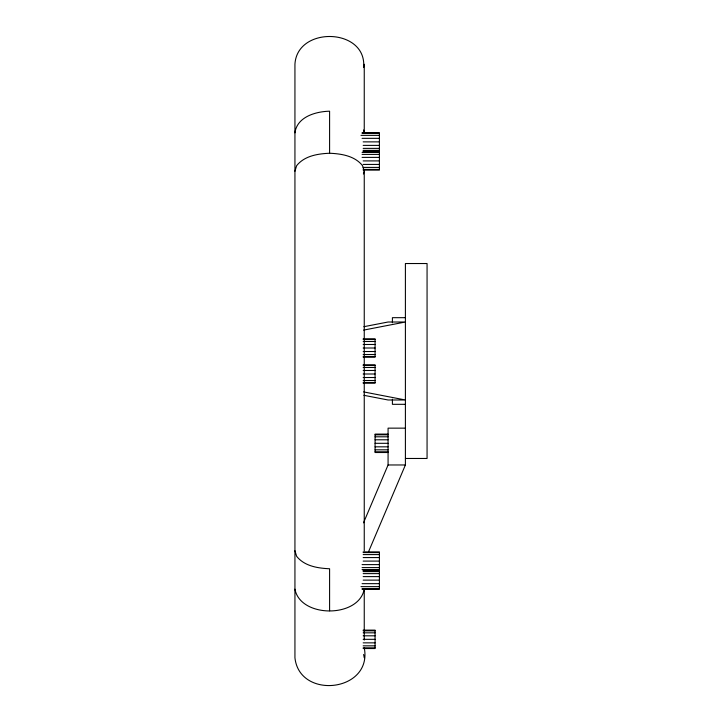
<?xml version="1.0" encoding="UTF-8"?>
<svg xmlns="http://www.w3.org/2000/svg" width="722" height="722" viewBox="0 0 722 722"><rect width="100%" height="100%" fill="white"/><g stroke="black" fill="none" stroke-linecap="round" stroke-linejoin="round"><path stroke-width="1.08" d="M363.617 67.525C367.182 27.932 297.121 25.568 294.937 64.258L294.937 657.742C299.431 700.196 372.868 691.847 364.249 647.76M294.937 132.848C296.986 116.838 315.767 111.495 329.593 111.206L329.593 153.245C317.797 153.741 304.404 155.862 296.634 165.69L294.937 171.249M363.401 174.029L364.249 171.249L362.552 165.69C354.782 155.862 341.389 153.741 329.593 153.245M363.5 522.845L388.075 464.968L388.075 428.146L405.403 428.146M368.536 551.779L405.403 464.968L405.403 263.53L427.063 263.53L427.063 458.47L405.403 458.47M363.861 326.696L388.075 322.012L405.403 322.012L363.572 330.107M294.937 589.152C300.388 618.212 358.798 618.212 364.249 589.152L364.249 640.071M362.083 132.667L379.411 132.667L379.411 151.078L363.166 151.078M362.083 133.362L379.411 133.362M361 135.357L379.411 135.357M362.083 138.344L379.411 138.344M363.166 141.873L379.411 141.873M363.166 145.393L379.411 145.393M363.166 148.38L379.411 148.38M363.166 150.375L379.411 150.375M363.166 151.701L379.411 151.701L379.411 170.112L363.166 170.112M362.083 152.405L379.411 152.405M362.083 154.4L379.411 154.4M362.083 157.387L379.411 157.387M363.166 160.907L379.411 160.907M363.166 164.426L379.411 164.426M363.166 167.414L379.411 167.414M363.166 169.408L379.411 169.408M405.403 317.68L392.407 317.68L392.407 322.797M363.166 338.798L375.079 338.798L375.079 357.209L363.166 357.209M363.166 339.502L375.079 339.502M363.166 341.497L375.079 341.497M363.166 344.484L375.079 344.484M363.166 348.004L375.079 348.004M363.166 351.524L375.079 351.524M363.166 354.511L375.079 354.511M363.166 356.506L375.079 356.506M363.166 364.79L375.079 364.79L375.079 383.202L363.166 383.202M363.166 365.494L375.079 365.494M363.166 367.489L375.079 367.489M363.166 370.476L375.079 370.476M363.166 373.996L375.079 373.996M363.166 377.516L375.079 377.516M363.166 380.503L375.079 380.503M363.166 382.498L375.079 382.498M405.403 404.32L392.407 404.32L392.407 399.203M388.075 434.102L375.079 434.102L375.079 452.513L388.075 452.513M375.079 434.806L388.075 434.806M375.079 436.801L388.075 436.801M375.079 439.788L388.075 439.788M375.079 443.308L388.075 443.308M375.079 446.828L388.075 446.828M375.079 449.815L388.075 449.815M375.079 451.81L388.075 451.81M388.075 464.968L405.403 464.968M363.166 551.888L379.411 551.888L379.411 570.299L363.166 570.299M363.166 552.592L379.411 552.592M363.166 554.586L379.411 554.586M363.166 557.574L379.411 557.574M363.166 561.093L379.411 561.093M362.083 564.613L379.411 564.613M362.083 567.6L379.411 567.6M362.083 569.595L379.411 569.595M363.166 570.922L379.411 570.922L379.411 589.332L362.083 589.332M363.166 571.625L379.411 571.625M363.166 573.62L379.411 573.62M363.166 576.607L379.411 576.607M363.166 580.127L379.411 580.127M362.083 583.656L379.411 583.656M361 586.643L379.411 586.643M362.083 588.638L379.411 588.638M363.166 630.125L375.079 630.125L375.079 648.537L363.166 648.537M363.166 630.829L375.079 630.829M363.166 632.824L375.079 632.824M363.166 635.811L375.079 635.811M363.166 639.331L375.079 639.331M363.166 642.851L375.079 642.851M363.166 645.838L375.079 645.838M363.166 647.833L375.079 647.833M363.572 391.893L405.403 399.988L388.075 399.988L363.861 395.304M294.937 550.751L296.634 556.31C304.404 566.138 317.797 568.259 329.593 568.755L329.593 610.794M363.518 129.987L364.249 132.848L364.249 64.258M363.617 654.475L364.249 657.742M364.249 171.249L364.249 550.751"/></g></svg>
